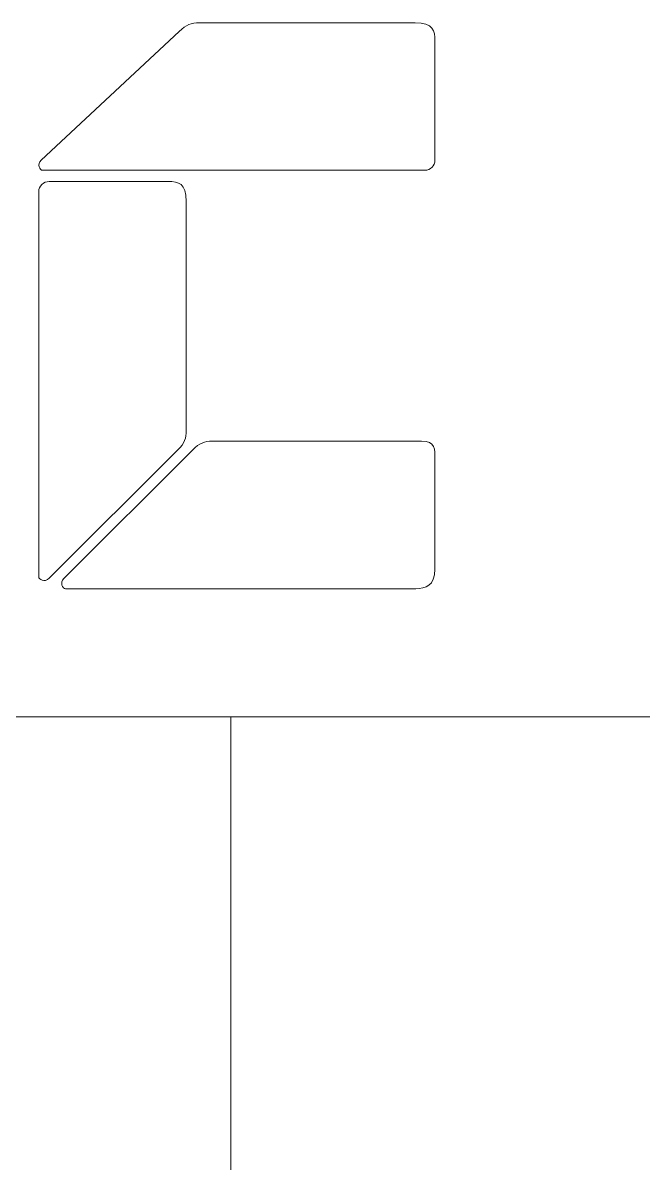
# Model space of a CAD drawing. Header units: millimetres. Extents: x 172649 to 472543, y 238332 to 449264.
# Drawn here: x 361714 to 362619, y 284068 to 285732 of the extents above; entities that cross this region are included whole.
import ezdxf

# ---------------------------------------------------------------- set-up
doc = ezdxf.new("R2010")
doc.units = ezdxf.units.MM
doc.header["$LTSCALE"] = 1000
doc.layers.add('层 1', color=7, linetype='Continuous', lineweight=0)

# ---------------------------------------------------------------- blocks, each defined once
blk = doc.blocks.new('LOGO_CEEC_2014')
at = {"lineweight": 0}
for points in [[(27.975, 8.126), (27.975, 8.044), (27.912, 7.977), (27.828, 7.977), (27.828, 7.977), (22.256, 7.977), (22.256, 7.977), (22.213, 7.977), (22.168, 8.06), (22.232, 8.126), (22.232, 8.126), (24.248, 10.002), (24.248, 10.002), (24.348, 10.103), (24.42, 10.128), (24.54, 10.128), (24.54, 10.128), (27.687, 10.128), (27.687, 10.128), (27.953, 10.128), (27.975, 10.01), (27.975, 9.866), (27.975, 9.866), (27.975, 8.126), (27.975, 8.126)], [(22.349, 7.813), (22.267, 7.813), (22.197, 7.746), (22.197, 7.664), (22.197, 7.664), (22.197, 2.048), (22.197, 2.048), (22.197, 2.004), (22.284, 1.958), (22.349, 2.023), (22.349, 2.023), (24.227, 3.896), (24.227, 3.896), (24.326, 3.995), (24.35, 4.067), (24.35, 4.185), (24.35, 4.185), (24.35, 7.523), (24.35, 7.523), (24.35, 7.787), (24.234, 7.813), (24.087, 7.813), (24.087, 7.813), (22.349, 7.813), (22.349, 7.813)], [(27.975, 2.156), (27.975, 1.911), (27.838, 1.872), (27.695, 1.872), (27.695, 1.872), (22.588, 1.872), (22.588, 1.872), (22.544, 1.872), (22.501, 1.957), (22.564, 2.02), (22.564, 2.02), (24.443, 3.898), (24.443, 3.898), (24.54, 3.995), (24.612, 4.024), (24.732, 4.024), (24.732, 4.024), (27.78, 4.024), (27.78, 4.024), (27.985, 4.024), (27.975, 3.905), (27.975, 3.76), (27.975, 3.76), (27.975, 2.156), (27.975, 2.156)]]:
    blk.add_open_spline(points, degree=3, knots=[0, 0, 0, 0, 1, 1, 1, 2, 2, 2, 3, 3, 3, 4, 4, 4, 5, 5, 5, 6, 6, 6, 7, 7, 7, 8, 8, 8, 8], dxfattribs=at)
blk = doc.blocks.new('A$C2473133A')
at = {"color": 2}
for p, q in [((18040, 2800), (40, 2800)), ((2540, 0), (2540, 2800))]:
    blk.add_line(p, q, dxfattribs=at)
at = {"xscale": 100, "yscale": 100, "zscale": 100}
blk.add_blockref('LOGO_CEEC_2014', (40, 2800), dxfattribs=at)

msp = doc.modelspace()

# ---------------------------------------------------------------- block references
at = {"layer": '层 1'}
msp.add_blockref('A$C2473133A', (359477.3, 281919.4), dxfattribs=at)

doc.saveas('drawing.dxf')
